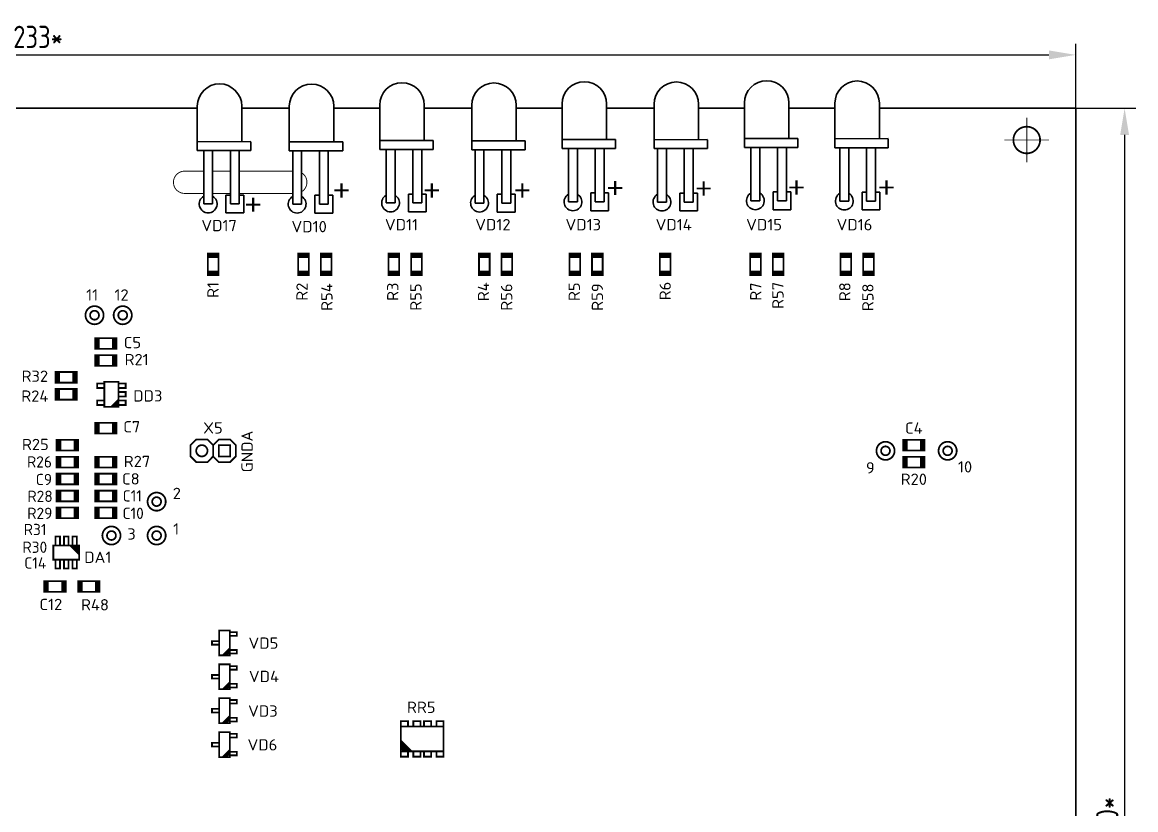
# Model space of a CAD drawing. Header units: millimetres. Extents: x 327 to 592, y -3056 to -2879.
# Drawn here: x 467.1 to 592.2, y -2967.8 to -2879.3 of the extents above; entities that cross this region are included whole.
import ezdxf
from ezdxf.enums import TextEntityAlignment as Align

# ---------------------------------------------------------------- set-up
doc = ezdxf.new("R2010")
doc.units = ezdxf.units.MM
for name, color, linetype, lineweight in [('BOARD', 173, 'Continuous', 35), ('TOP', 7, 'Continuous', 35), ('РАЗМЕРЫ', 7, 'Continuous', 25)]:
    doc.layers.add(name, color=color, linetype=linetype, lineweight=lineweight)
doc.styles.get("Standard").update_dxf_attribs({"font": 'txt.shx'})
doc.styles.add('ГОСТ 2.304', font='CS_Gost2304.shx')
doc.dimstyles.new('ЕСКД', dxfattribs={"dimscale": 0, "dimtxt": 3, "dimasz": 3, "dimexe": 1.25, "dimexo": 0, "dimtad": 1, "dimtoh": 1, "dimdec": 1, "dimrnd": 0.5, "dimtxsty": 'ГОСТ 2.304', "dimcen": 5, "dimadec": 3, "dimazin": 2, "dimtfac": 0.75, "dimtdec": 4, "dimtmove": 1, "dimatfit": 3, "dimfxl": 1, "dimtolj": 1, "dimarcsym": 0})

# ---------------------------------------------------------------- blocks, each defined once
blk = doc.blocks.new('*D27')
at = {"layer": 'Defpoints', "color": 0}
for p in [(585.5, -2883), (352.25, -2889), (585.5, -2889)]:
    blk.add_point(p, dxfattribs=at)
at = {"layer": 'РАЗМЕРЫ', "color": 0, "lineweight": -2}
for p, q in [((352.25, -2889), (352.25, -2881.75)), ((585.5, -2889), (585.5, -2881.75)), ((355.25, -2883), (582.5, -2883))]:
    blk.add_line(p, q, dxfattribs=at)
at = {"layer": 'РАЗМЕРЫ', "color": 0}
for points in [[(355.25, -2882.5), (355.25, -2883.5), (352.25, -2883)], [(582.5, -2883.5), (582.5, -2882.5), (585.5, -2883)]]:
    blk.add_solid(points, dxfattribs=at)
at = {"layer": 'РАЗМЕРЫ', "color": 0, "insert": (468.88, -2880.98), "char_height": 2.5, "attachment_point": 5, "style": 'ГОСТ 2.304'}
blk.add_mtext('\\A1;233*', dxfattribs=at)
blk = doc.blocks.new('*D29')
at = {"layer": 'Defpoints', "color": 0}
for p in [(585.5, -2889), (585.5, -3049), (591, -3049)]:
    blk.add_point(p, dxfattribs=at)
at = {"layer": 'РАЗМЕРЫ', "color": 0, "lineweight": -2}
for p, q in [((585.5, -2889), (592.25, -2889)), ((591, -2892), (591, -3046)), ((585.5, -3049), (592.25, -3049))]:
    blk.add_line(p, q, dxfattribs=at)
at = {"layer": 'РАЗМЕРЫ', "color": 0}
for points in [[(591.5, -2892), (590.5, -2892), (591, -2889)], [(590.5, -3046), (591.5, -3046), (591, -3049)]]:
    blk.add_solid(points, dxfattribs=at)
at = {"layer": 'РАЗМЕРЫ', "color": 0, "insert": (589.05, -2969), "char_height": 2.5, "attachment_point": 5, "rotation": 90, "style": 'ГОСТ 2.304'}
blk.add_mtext('\\A1;160*', dxfattribs=at)

msp = doc.modelspace()

# ---------------------------------------------------------------- linework, layer by layer
at = {"layer": 'BOARD'}
for points in [[(563.44, -2889), (585.5, -2889), (585.5, -3049), (352.25, -3049), (352.25, -2889), (486.78, -2889)], [(491.78, -2889), (497.12, -2889)], [(502.12, -2889), (507.28, -2889)], [(512.28, -2889), (517.62, -2889)], [(522.62, -2889), (527.78, -2889)], [(532.78, -2889), (538.12, -2889)], [(543.12, -2889), (548.28, -2889)], [(553.28, -2889), (558.44, -2889)]]:
    msp.add_lwpolyline(points, dxfattribs=at)
at = {"layer": 'BOARD', "const_width": 0.1}
for points in [[(485.35, -2898.57, -0.414214), (484.1, -2897.32, -0.414214), (485.35, -2896.07), (487.5, -2896.07)], [(498.5, -2896.25, -0.262406), (499.1, -2897.32, -0.262406), (498.5, -2898.39)]]:
    msp.add_lwpolyline(points, format="xyb", dxfattribs=at)
for points in [[(488.5, -2896.07), (490.5, -2896.07)], [(491.5, -2896.07), (497.5, -2896.07)], [(487.5, -2898.57), (485.35, -2898.57)], [(490.5, -2898.57), (488.5, -2898.57)], [(497.5, -2898.57), (491.5, -2898.57)]]:
    msp.add_lwpolyline(points, dxfattribs=at)
at = {"layer": 'TOP'}
for p, q in [((486.78, -2892.76), (486.78, -2888.76)), ((491.78, -2892.76), (491.78, -2888.76)), ((497.12, -2892.78), (497.12, -2888.78)), ((502.12, -2892.78), (502.12, -2888.78)), ((507.28, -2892.64), (507.28, -2888.64)), ((512.28, -2892.64), (512.28, -2888.64)), ((517.62, -2892.66), (517.62, -2888.66)), ((522.62, -2892.66), (522.62, -2888.66)), ((527.78, -2892.52), (527.78, -2888.52)), ((532.78, -2892.52), (532.78, -2888.52)), ((538.12, -2892.54), (538.12, -2888.54)), ((543.12, -2892.54), (543.12, -2888.54)), ((548.28, -2892.4), (548.28, -2888.4)), ((553.28, -2892.4), (553.28, -2888.4)), ((558.44, -2892.43), (558.44, -2888.43)), ((563.44, -2892.43), (563.44, -2888.43)), ((492.78, -2892.75), (486.78, -2892.76)), ((486.78, -2893.76), (486.78, -2892.76)), ((492.78, -2893.76), (492.78, -2892.76)), ((503.12, -2892.77), (497.12, -2892.78)), ((497.12, -2893.78), (497.12, -2892.78)), ((503.12, -2893.78), (503.12, -2892.78)), ((513.28, -2892.63), (507.28, -2892.64)), ((507.28, -2893.64), (507.28, -2892.64)), ((513.28, -2893.64), (513.28, -2892.64)), ((523.62, -2892.65), (517.62, -2892.66)), ((517.62, -2893.66), (517.62, -2892.66)), ((523.62, -2893.66), (523.62, -2892.66)), ((533.78, -2892.51), (527.78, -2892.52)), ((527.78, -2893.52), (527.78, -2892.52)), ((533.78, -2893.52), (533.78, -2892.52)), ((544.12, -2892.53), (538.12, -2892.54)), ((538.12, -2893.54), (538.12, -2892.54)), ((544.12, -2893.54), (544.12, -2892.54)), ((554.28, -2892.39), (548.28, -2892.4)), ((548.28, -2893.4), (548.28, -2892.4)), ((554.28, -2893.4), (554.28, -2892.4)), ((564.44, -2892.41), (558.44, -2892.43)), ((558.44, -2893.43), (558.44, -2892.43)), ((564.44, -2893.43), (564.44, -2892.43)), ((486.78, -2893.76), (492.78, -2893.76)), ((487.5, -2893.76), (487.5, -2899.76)), ((488.5, -2899.76), (488.5, -2893.76)), ((490.5, -2893.76), (490.5, -2899.76)), ((491.5, -2899.76), (491.5, -2893.76)), ((497.12, -2893.78), (503.12, -2893.78)), ((497.5, -2893.78), (497.5, -2899.78)), ((498.5, -2899.78), (498.5, -2893.78)), ((500.5, -2893.78), (500.5, -2899.78)), ((501.5, -2899.78), (501.5, -2893.78)), ((507.28, -2893.64), (513.28, -2893.64)), ((508, -2893.64), (508, -2899.64)), ((509, -2899.64), (509, -2893.64)), ((511, -2893.64), (511, -2899.64)), ((512, -2899.64), (512, -2893.64)), ((517.62, -2893.66), (523.62, -2893.66)), ((518, -2893.66), (518, -2899.66)), ((519, -2899.66), (519, -2893.66)), ((521, -2893.66), (521, -2899.66)), ((522, -2899.66), (522, -2893.66)), ((527.78, -2893.52), (533.78, -2893.52)), ((528.5, -2893.52), (528.5, -2899.52)), ((529.5, -2899.52), (529.5, -2893.52)), ((531.5, -2893.52), (531.5, -2899.52)), ((532.5, -2899.52), (532.5, -2893.52)), ((538.12, -2893.54), (544.12, -2893.54)), ((538.5, -2893.54), (538.5, -2899.54)), ((539.5, -2899.54), (539.5, -2893.54)), ((541.5, -2893.54), (541.5, -2899.54)), ((542.5, -2899.54), (542.5, -2893.54)), ((548.28, -2893.4), (554.28, -2893.4)), ((549, -2893.4), (549, -2899.4)), ((550, -2899.4), (550, -2893.4)), ((552, -2893.4), (552, -2899.4)), ((553, -2899.4), (553, -2893.4)), ((558.44, -2893.43), (564.44, -2893.43)), ((559, -2893.43), (559, -2899.43)), ((560, -2899.43), (560, -2893.43)), ((562, -2893.43), (562, -2899.43)), ((563, -2899.43), (563, -2893.43)), ((490.5, -2898.76), (490, -2898.76)), ((490, -2898.76), (490, -2900.76)), ((492, -2898.76), (491.5, -2898.76)), ((492, -2900.76), (492, -2898.76)), ((500.5, -2898.78), (500, -2898.78)), ((500, -2898.78), (500, -2900.78)), ((502, -2898.78), (501.5, -2898.78)), ((502, -2900.78), (502, -2898.78)), ((511, -2898.64), (510.5, -2898.64)), ((510.5, -2898.64), (510.5, -2900.64)), ((512.5, -2898.64), (512, -2898.64)), ((512.5, -2900.64), (512.5, -2898.64)), ((521, -2898.66), (520.5, -2898.66)), ((520.5, -2898.66), (520.5, -2900.66)), ((522.5, -2898.66), (522, -2898.66)), ((522.5, -2900.66), (522.5, -2898.66)), ((528.5, -2899.52), (529.5, -2899.52)), ((531.5, -2898.52), (531, -2898.52)), ((531, -2898.52), (531, -2900.52)), ((531.5, -2899.52), (532.5, -2899.52)), ((533, -2898.52), (532.5, -2898.52)), ((533, -2900.52), (533, -2898.52)), ((541.5, -2898.54), (541, -2898.54)), ((541, -2898.54), (541, -2900.54)), ((543, -2898.54), (542.5, -2898.54)), ((543, -2900.54), (543, -2898.54)), ((549, -2899.4), (550, -2899.4)), ((552, -2898.4), (551.5, -2898.4)), ((551.5, -2898.4), (551.5, -2900.4)), ((552, -2899.4), (553, -2899.4)), ((553.5, -2898.4), (553, -2898.4)), ((553.5, -2900.4), (553.5, -2898.4)), ((559, -2899.43), (560, -2899.43)), ((562, -2898.43), (561.5, -2898.43)), ((561.5, -2898.43), (561.5, -2900.43)), ((562, -2899.43), (563, -2899.43)), ((563.5, -2898.43), (563, -2898.43)), ((563.5, -2900.43), (563.5, -2898.43)), ((487.5, -2899.76), (488.5, -2899.76)), ((490, -2900.76), (492, -2900.76)), ((490.5, -2899.76), (491.5, -2899.76)), ((497.5, -2899.78), (498.5, -2899.78)), ((500, -2900.78), (502, -2900.78)), ((500.5, -2899.78), (501.5, -2899.78)), ((508, -2899.64), (509, -2899.64)), ((510.5, -2900.64), (512.5, -2900.64)), ((511, -2899.64), (512, -2899.64)), ((518, -2899.66), (519, -2899.66)), ((520.5, -2900.66), (522.5, -2900.66)), ((521, -2899.66), (522, -2899.66)), ((531, -2900.52), (533, -2900.52)), ((538.5, -2899.54), (539.5, -2899.54)), ((541, -2900.54), (543, -2900.54)), ((541.5, -2899.54), (542.5, -2899.54)), ((551.5, -2900.4), (553.5, -2900.4)), ((561.5, -2900.43), (563.5, -2900.43))]:
    msp.add_line(p, q, dxfattribs=at)
for points, const_width in [([(580, -2895.07), (580, -2890.07)], 0.1), ([(577.5, -2892.57), (582.5, -2892.57)], 0.1), ([(554.13, -2897.11), (554.13, -2898.71)], 0.25), ([(564.24, -2897.11), (564.24, -2898.71)], 0.25), ([(502.19, -2898.23), (503.79, -2898.23)], 0.2), ([(502.99, -2897.43), (502.99, -2899.03)], 0.25), ([(512.35, -2898.23), (513.95, -2898.23)], 0.2), ([(513.15, -2897.43), (513.15, -2899.03)], 0.25), ([(522.51, -2898.23), (524.11, -2898.23)], 0.2), ([(523.31, -2897.43), (523.31, -2899.03)], 0.25), ([(532.94, -2897.96), (534.54, -2897.96)], 0.2), ([(533.74, -2897.16), (533.74, -2898.76)], 0.25), ([(542.89, -2898.01), (544.49, -2898.01)], 0.2), ([(543.69, -2897.21), (543.69, -2898.81)], 0.25), ([(553.33, -2897.91), (554.93, -2897.91)], 0.2), ([(563.44, -2897.91), (565.04, -2897.91)], 0.2), ([(493.07, -2899.03), (493.07, -2900.63)], 0.25), ([(492.27, -2899.83), (493.87, -2899.83)], 0.2), ([(489.16, -2905.34), (487.96, -2905.34), (487.96, -2907.74), (489.16, -2907.74), (489.16, -2905.34)], 0.2), ([(487.96, -2905.54), (489.16, -2905.54)], 0.2), ([(487.96, -2905.74), (489.16, -2905.74)], 0.2), ([(499.32, -2905.34), (498.12, -2905.34), (498.12, -2907.74), (499.32, -2907.74), (499.32, -2905.34)], 0.2), ([(498.12, -2905.54), (499.32, -2905.54)], 0.2), ([(498.12, -2905.74), (499.32, -2905.74)], 0.2), ([(501.86, -2905.34), (500.66, -2905.34), (500.66, -2907.74), (501.86, -2907.74), (501.86, -2905.34)], 0.2), ([(500.66, -2905.54), (501.86, -2905.54)], 0.2), ([(500.66, -2905.74), (501.86, -2905.74)], 0.2), ([(509.48, -2905.34), (508.28, -2905.34), (508.28, -2907.74), (509.48, -2907.74), (509.48, -2905.34)], 0.2), ([(508.28, -2905.54), (509.48, -2905.54)], 0.2), ([(508.28, -2905.74), (509.48, -2905.74)], 0.2), ([(512.02, -2905.34), (510.82, -2905.34), (510.82, -2907.74), (512.02, -2907.74), (512.02, -2905.34)], 0.2), ([(510.82, -2905.54), (512.02, -2905.54)], 0.2), ([(510.82, -2905.74), (512.02, -2905.74)], 0.2), ([(519.64, -2905.34), (518.44, -2905.34), (518.44, -2907.74), (519.64, -2907.74), (519.64, -2905.34)], 0.2), ([(518.44, -2905.54), (519.64, -2905.54)], 0.2), ([(518.44, -2905.74), (519.64, -2905.74)], 0.2), ([(522.18, -2905.34), (520.98, -2905.34), (520.98, -2907.74), (522.18, -2907.74), (522.18, -2905.34)], 0.2), ([(520.98, -2905.54), (522.18, -2905.54)], 0.2), ([(520.98, -2905.74), (522.18, -2905.74)], 0.2), ([(529.8, -2905.34), (528.6, -2905.34), (528.6, -2907.74), (529.8, -2907.74), (529.8, -2905.34)], 0.2), ([(528.6, -2905.54), (529.8, -2905.54)], 0.2), ([(528.6, -2905.74), (529.8, -2905.74)], 0.2), ([(532.34, -2905.34), (531.14, -2905.34), (531.14, -2907.74), (532.34, -2907.74), (532.34, -2905.34)], 0.2), ([(531.14, -2905.54), (532.34, -2905.54)], 0.2), ([(531.14, -2905.74), (532.34, -2905.74)], 0.2), ([(539.96, -2905.34), (538.76, -2905.34), (538.76, -2907.74), (539.96, -2907.74), (539.96, -2905.34)], 0.2), ([(538.76, -2905.54), (539.96, -2905.54)], 0.2), ([(538.76, -2905.74), (539.96, -2905.74)], 0.2), ([(550.12, -2905.34), (548.92, -2905.34), (548.92, -2907.74), (550.12, -2907.74), (550.12, -2905.34)], 0.2), ([(548.92, -2905.54), (550.12, -2905.54)], 0.2), ([(548.92, -2905.74), (550.12, -2905.74)], 0.2), ([(552.66, -2905.34), (551.46, -2905.34), (551.46, -2907.74), (552.66, -2907.74), (552.66, -2905.34)], 0.2), ([(551.46, -2905.54), (552.66, -2905.54)], 0.2), ([(551.46, -2905.74), (552.66, -2905.74)], 0.2), ([(560.28, -2905.34), (559.08, -2905.34), (559.08, -2907.74), (560.28, -2907.74), (560.28, -2905.34)], 0.2), ([(559.08, -2905.54), (560.28, -2905.54)], 0.2), ([(559.08, -2905.74), (560.28, -2905.74)], 0.2), ([(562.82, -2905.34), (561.62, -2905.34), (561.62, -2907.74), (562.82, -2907.74), (562.82, -2905.34)], 0.2), ([(561.62, -2905.54), (562.82, -2905.54)], 0.2), ([(561.62, -2905.74), (562.82, -2905.74)], 0.2), ([(487.96, -2907.34), (489.16, -2907.34)], 0.2), ([(487.96, -2907.54), (489.16, -2907.54)], 0.2), ([(498.12, -2907.34), (499.32, -2907.34)], 0.2), ([(498.12, -2907.54), (499.32, -2907.54)], 0.2), ([(500.66, -2907.34), (501.86, -2907.34)], 0.2), ([(500.66, -2907.54), (501.86, -2907.54)], 0.2), ([(508.28, -2907.34), (509.48, -2907.34)], 0.2), ([(508.28, -2907.54), (509.48, -2907.54)], 0.2), ([(510.82, -2907.34), (512.02, -2907.34)], 0.2), ([(510.82, -2907.54), (512.02, -2907.54)], 0.2), ([(518.44, -2907.34), (519.64, -2907.34)], 0.2), ([(518.44, -2907.54), (519.64, -2907.54)], 0.2), ([(520.98, -2907.34), (522.18, -2907.34)], 0.2), ([(520.98, -2907.54), (522.18, -2907.54)], 0.2), ([(528.6, -2907.34), (529.8, -2907.34)], 0.2), ([(528.6, -2907.54), (529.8, -2907.54)], 0.2), ([(531.14, -2907.34), (532.34, -2907.34)], 0.2), ([(531.14, -2907.54), (532.34, -2907.54)], 0.2), ([(538.76, -2907.34), (539.96, -2907.34)], 0.2), ([(538.76, -2907.54), (539.96, -2907.54)], 0.2), ([(548.92, -2907.34), (550.12, -2907.34)], 0.2), ([(548.92, -2907.54), (550.12, -2907.54)], 0.2), ([(551.46, -2907.34), (552.66, -2907.34)], 0.2), ([(551.46, -2907.54), (552.66, -2907.54)], 0.2), ([(559.08, -2907.34), (560.28, -2907.34)], 0.2), ([(559.08, -2907.54), (560.28, -2907.54)], 0.2), ([(561.62, -2907.34), (562.82, -2907.34)], 0.2), ([(561.62, -2907.54), (562.82, -2907.54)], 0.2), ([(475.3, -2916.03), (475.3, -2914.83), (477.7, -2914.83), (477.7, -2916.03), (475.3, -2916.03)], 0.2), ([(475.5, -2914.83), (475.5, -2916.03)], 0.2), ([(475.7, -2916.03), (475.7, -2914.83)], 0.2), ([(477.3, -2914.83), (477.3, -2916.03)], 0.2), ([(477.5, -2914.83), (477.5, -2916.03)], 0.2), ([(477.7, -2917.94), (477.7, -2916.74), (475.3, -2916.74), (475.3, -2917.94), (477.7, -2917.94)], 0.2), ([(475.5, -2916.74), (475.5, -2917.94)], 0.2), ([(475.7, -2916.74), (475.7, -2917.94)], 0.2), ([(477.3, -2916.74), (477.3, -2917.94)], 0.2), ([(477.5, -2916.74), (477.5, -2917.94)], 0.2), ([(470.85, -2918.64), (470.85, -2919.84), (473.25, -2919.84), (473.25, -2918.64), (470.85, -2918.64)], 0.2), ([(471.05, -2919.84), (471.05, -2918.64)], 0.2), ([(471.25, -2919.84), (471.25, -2918.64)], 0.2), ([(472.85, -2919.84), (472.85, -2918.64)], 0.2), ([(473.05, -2919.84), (473.05, -2918.64)], 0.2), ([(470.85, -2920.55), (470.85, -2921.75), (473.25, -2921.75), (473.25, -2920.55), (470.85, -2920.55)], 0.2), ([(471.05, -2921.75), (471.05, -2920.55)], 0.2), ([(471.25, -2921.75), (471.25, -2920.55)], 0.2), ([(472.85, -2921.75), (472.85, -2920.55)], 0.2), ([(473.05, -2921.75), (473.05, -2920.55)], 0.2), ([(476.33, -2920.44), (475.53, -2920.44), (475.53, -2919.94), (476.33, -2919.94)], 0.2), ([(476.33, -2922.55), (476.33, -2919.75), (477.93, -2919.75), (477.93, -2922.55), (476.33, -2922.55)], 0.2), ([(477.93, -2920.44), (478.73, -2920.44), (478.73, -2919.94), (477.93, -2919.94)], 0.2), ([(477.93, -2921.39), (478.73, -2921.39), (478.73, -2920.89), (477.93, -2920.89)], 0.2), ([(476.33, -2922.35), (475.53, -2922.35), (475.53, -2921.85), (476.33, -2921.85)], 0.2), ([(477.13, -2922.55), (477.93, -2921.75)], 0.2), ([(477.33, -2922.55), (477.93, -2921.95)], 0.2), ([(477.53, -2922.55), (477.93, -2922.15)], 0.2), ([(477.73, -2922.55), (477.93, -2922.35), (478.73, -2922.35), (478.73, -2921.85), (477.93, -2921.85)], 0.2), ([(475.3, -2925.56), (475.3, -2924.36), (477.7, -2924.36), (477.7, -2925.56), (475.3, -2925.56)], 0.2), ([(475.5, -2924.36), (475.5, -2925.56)], 0.2), ([(475.7, -2925.56), (475.7, -2924.36)], 0.2), ([(477.3, -2924.36), (477.3, -2925.56)], 0.2), ([(477.5, -2924.36), (477.5, -2925.56)], 0.2), ([(473.38, -2927.46), (473.38, -2926.26), (470.98, -2926.26), (470.98, -2927.46), (473.38, -2927.46)], 0.2), ([(471.18, -2926.26), (471.18, -2927.46)], 0.2), ([(471.38, -2926.26), (471.38, -2927.46)], 0.2), ([(472.98, -2926.26), (472.98, -2927.46)], 0.2), ([(473.18, -2926.26), (473.18, -2927.46)], 0.2), ([(489.2, -2926.23), (488.56, -2926.86), (487.93, -2926.23), (486.66, -2926.23), (486.02, -2926.86), (486.02, -2928.13), (486.66, -2928.77), (487.93, -2928.77), (488.56, -2928.13), (489.2, -2928.77), (490.47, -2928.77), (491.1, -2928.13), (491.1, -2926.86), (490.47, -2926.23), (489.2, -2926.23)], 0.2), ([(488.56, -2928.13), (488.56, -2926.86)], 0.2), ([(490.47, -2928.13), (489.2, -2928.13), (489.2, -2926.86), (490.47, -2926.86), (490.47, -2928.13)], 0.2), ([(566.1, -2927.46), (566.1, -2926.26), (568.5, -2926.26), (568.5, -2927.46), (566.1, -2927.46)], 0.2), ([(566.3, -2926.26), (566.3, -2927.46)], 0.2), ([(566.5, -2927.46), (566.5, -2926.26)], 0.2), ([(568.1, -2926.26), (568.1, -2927.46)], 0.2), ([(568.3, -2926.26), (568.3, -2927.46)], 0.2), ([(470.98, -2928.17), (470.98, -2929.37), (473.38, -2929.37), (473.38, -2928.17), (470.98, -2928.17)], 0.2), ([(471.18, -2929.37), (471.18, -2928.17)], 0.2), ([(471.38, -2929.37), (471.38, -2928.17)], 0.2), ([(472.98, -2929.37), (472.98, -2928.17)], 0.2), ([(473.18, -2929.37), (473.18, -2928.17)], 0.2), ([(477.7, -2929.37), (477.7, -2928.17), (475.3, -2928.17), (475.3, -2929.37), (477.7, -2929.37)], 0.2), ([(475.5, -2928.17), (475.5, -2929.37)], 0.2), ([(475.7, -2928.17), (475.7, -2929.37)], 0.2), ([(477.3, -2928.17), (477.3, -2929.37)], 0.2), ([(477.5, -2928.17), (477.5, -2929.37)], 0.2), ([(568.5, -2929.37), (568.5, -2928.17), (566.1, -2928.17), (566.1, -2929.37), (568.5, -2929.37)], 0.2), ([(566.3, -2928.17), (566.3, -2929.37)], 0.2), ([(566.5, -2928.17), (566.5, -2929.37)], 0.2), ([(568.1, -2928.17), (568.1, -2929.37)], 0.2), ([(568.3, -2928.17), (568.3, -2929.37)], 0.2), ([(470.98, -2930.07), (473.38, -2930.07), (473.38, -2931.27), (470.98, -2931.27), (470.98, -2930.07), (471.18, -2930.07), (471.18, -2931.27), (471.38, -2931.27), (471.38, -2930.07)], 0.2), ([(473.38, -2930.07), (473.38, -2931.27), (472.98, -2931.27), (472.98, -2930.07), (473.18, -2930.07), (473.18, -2931.27)], 0.2), ([(475.3, -2931.27), (475.3, -2930.07), (477.7, -2930.07), (477.7, -2931.27), (475.3, -2931.27)], 0.2), ([(475.5, -2930.07), (475.5, -2931.27)], 0.2), ([(475.7, -2931.27), (475.7, -2930.07)], 0.2), ([(477.3, -2930.07), (477.3, -2931.27)], 0.2), ([(477.5, -2930.07), (477.5, -2931.27)], 0.2), ([(473.38, -2933.18), (473.38, -2931.98), (470.98, -2931.98), (470.98, -2933.18), (473.38, -2933.18)], 0.2), ([(471.18, -2931.98), (471.18, -2933.18)], 0.2), ([(471.38, -2931.98), (471.38, -2933.18)], 0.2), ([(472.98, -2931.98), (472.98, -2933.18)], 0.2), ([(473.18, -2931.98), (473.18, -2933.18)], 0.2), ([(475.3, -2933.18), (475.3, -2931.98), (477.7, -2931.98), (477.7, -2933.18), (475.3, -2933.18)], 0.2), ([(475.5, -2931.98), (475.5, -2933.18)], 0.2), ([(475.7, -2933.18), (475.7, -2931.98)], 0.2), ([(477.3, -2931.98), (477.3, -2933.18)], 0.2), ([(477.5, -2931.98), (477.5, -2933.18)], 0.2), ([(473.38, -2935.08), (473.38, -2933.88), (470.98, -2933.88), (470.98, -2935.08), (473.38, -2935.08)], 0.2), ([(471.18, -2933.88), (471.18, -2935.08)], 0.2), ([(471.38, -2933.88), (471.38, -2935.08)], 0.2), ([(472.98, -2933.88), (472.98, -2935.08)], 0.2), ([(473.18, -2933.88), (473.18, -2935.08)], 0.2), ([(477.7, -2933.88), (477.7, -2935.08), (475.3, -2935.08), (475.3, -2933.88), (477.7, -2933.88)], 0.2), ([(475.5, -2935.08), (475.5, -2933.88)], 0.2), ([(475.7, -2935.08), (475.7, -2933.88)], 0.2), ([(477.3, -2933.88), (477.3, -2935.08)], 0.2), ([(477.5, -2935.08), (477.5, -2933.88)], 0.2), ([(470.85, -2937.13), (471.35, -2937.13), (471.35, -2938.13), (470.85, -2938.13), (470.85, -2937.13)], 0.2), ([(471.8, -2937.13), (472.3, -2937.13), (472.3, -2938.13), (471.8, -2938.13), (471.8, -2937.13)], 0.2), ([(472.75, -2937.13), (473.25, -2937.13), (473.25, -2938.13), (472.75, -2938.13), (472.75, -2937.13)], 0.2), ([(470.6, -2938.13), (473.5, -2938.13), (473.5, -2939.73), (470.6, -2939.73), (470.6, -2938.13)], 0.2), ([(473.5, -2939.13), (472.5, -2938.13)], 0.2), ([(473.5, -2938.93), (472.7, -2938.13)], 0.2), ([(473.5, -2938.73), (472.9, -2938.13)], 0.2), ([(473.5, -2938.53), (473.1, -2938.13)], 0.2), ([(473.5, -2938.33), (473.3, -2938.13)], 0.2), ([(470.85, -2939.73), (471.35, -2939.73), (471.35, -2940.73), (470.85, -2940.73), (470.85, -2939.73)], 0.2), ([(471.8, -2939.73), (472.3, -2939.73), (472.3, -2940.73), (471.8, -2940.73), (471.8, -2939.73)], 0.2), ([(472.75, -2939.73), (473.25, -2939.73), (473.25, -2940.73), (472.75, -2940.73), (472.75, -2939.73)], 0.2), ([(469.58, -2943.34), (469.58, -2942.14), (471.98, -2942.14), (471.98, -2943.34), (469.58, -2943.34)], 0.2), ([(469.78, -2942.14), (469.78, -2943.34)], 0.2), ([(469.98, -2943.34), (469.98, -2942.14)], 0.2), ([(471.58, -2942.14), (471.58, -2943.34)], 0.2), ([(471.78, -2942.14), (471.78, -2943.34)], 0.2), ([(473.39, -2942.14), (473.39, -2943.34), (475.79, -2943.34), (475.79, -2942.14), (473.39, -2942.14)], 0.2), ([(473.59, -2943.34), (473.59, -2942.14)], 0.2), ([(473.79, -2943.34), (473.79, -2942.14)], 0.2), ([(475.39, -2943.34), (475.39, -2942.14)], 0.2), ([(475.59, -2943.34), (475.59, -2942.14)], 0.2), ([(489.23, -2947.69), (489.23, -2948.89), (488.43, -2948.89), (488.43, -2949.29), (489.23, -2949.29), (489.23, -2950.49), (490.43, -2950.49), (490.43, -2947.69), (489.23, -2947.69)], 0.2), ([(490.43, -2948.29), (491.23, -2948.29), (491.23, -2947.89), (490.43, -2947.89)], 0.2), ([(489.23, -2949.29), (489.23, -2948.89)], 0.2), ([(490.43, -2949.69), (489.63, -2950.49)], 0.2), ([(489.83, -2950.49), (490.43, -2949.89), (491.23, -2949.89), (491.23, -2950.29), (490.43, -2950.29)], 0.2), ([(490.43, -2950.09), (490.03, -2950.49)], 0.2), ([(489.23, -2951.5), (489.23, -2952.7), (488.43, -2952.7), (488.43, -2953.1), (489.23, -2953.1), (489.23, -2954.3), (490.43, -2954.3), (490.43, -2951.5), (489.23, -2951.5)], 0.2), ([(490.43, -2952.1), (491.23, -2952.1), (491.23, -2951.7), (490.43, -2951.7)], 0.2), ([(489.23, -2953.1), (489.23, -2952.7)], 0.2), ([(490.43, -2953.5), (489.63, -2954.3)], 0.2), ([(489.83, -2954.3), (490.43, -2953.7), (491.23, -2953.7), (491.23, -2954.1), (490.43, -2954.1)], 0.2), ([(490.43, -2953.9), (490.03, -2954.3)], 0.2), ([(489.23, -2955.31), (489.23, -2956.51), (488.43, -2956.51), (488.43, -2956.91), (489.23, -2956.91), (489.23, -2958.11), (490.43, -2958.11), (490.43, -2955.31), (489.23, -2955.31)], 0.2), ([(490.43, -2955.91), (491.23, -2955.91), (491.23, -2955.51), (490.43, -2955.51)], 0.2), ([(489.23, -2956.91), (489.23, -2956.51)], 0.2), ([(490.43, -2957.31), (489.63, -2958.11)], 0.2), ([(489.83, -2958.11), (490.43, -2957.51), (491.23, -2957.51), (491.23, -2957.91), (490.43, -2957.91)], 0.2), ([(490.43, -2957.71), (490.03, -2958.11)], 0.2), ([(509.66, -2958.48), (509.66, -2957.88), (510.46, -2957.88), (510.46, -2958.48)], 0.2), ([(511.06, -2958.48), (511.06, -2957.88), (511.86, -2957.88), (511.86, -2958.48)], 0.2), ([(512.26, -2958.48), (512.26, -2957.88), (513.06, -2957.88), (513.06, -2958.48)], 0.2), ([(513.66, -2958.48), (513.66, -2957.88), (514.46, -2957.88), (514.46, -2958.48)], 0.2), ([(489.23, -2959.12), (489.23, -2960.32), (488.43, -2960.32), (488.43, -2960.72), (489.23, -2960.72), (489.23, -2961.92), (490.43, -2961.92), (490.43, -2959.12), (489.23, -2959.12)], 0.2), ([(490.43, -2959.72), (491.23, -2959.72), (491.23, -2959.32), (490.43, -2959.32)], 0.2), ([(509.66, -2961.28), (509.66, -2958.48), (514.46, -2958.48), (514.46, -2961.28), (509.66, -2961.28), (509.66, -2961.88), (510.46, -2961.88), (510.46, -2961.28), (509.66, -2960.48)], 0.2), ([(489.23, -2960.72), (489.23, -2960.32)], 0.2), ([(510.86, -2961.28), (509.66, -2960.08)], 0.2), ([(510.66, -2961.28), (509.66, -2960.28)], 0.2), ([(510.26, -2961.28), (509.66, -2960.68)], 0.2), ([(510.06, -2961.28), (509.66, -2960.88)], 0.2), ([(490.43, -2961.12), (489.63, -2961.92)], 0.2), ([(489.83, -2961.92), (490.43, -2961.32), (491.23, -2961.32), (491.23, -2961.72), (490.43, -2961.72)], 0.2), ([(490.43, -2961.52), (490.03, -2961.92)], 0.2), ([(511.06, -2961.28), (511.06, -2961.88), (511.86, -2961.88), (511.86, -2961.28)], 0.2), ([(512.26, -2961.28), (512.26, -2961.88), (513.06, -2961.88), (513.06, -2961.28)], 0.2), ([(513.66, -2961.28), (513.66, -2961.88), (514.46, -2961.88), (514.46, -2961.28)], 0.2)]:
    msp.add_lwpolyline(points, dxfattribs=dict(at, const_width=const_width))
at = {"layer": 'TOP', "const_width": 0.2}
for points in [[(580, -2891.07, 1), (580, -2894.07, 1), (580, -2891.07)], [(475.23, -2911.24, 1), (475.23, -2913.28, 1), (475.23, -2911.24)], [(475.23, -2911.76, 1), (475.23, -2912.76, 1), (475.23, -2911.76)], [(478.4, -2911.24, 1), (478.4, -2913.28, 1), (478.4, -2911.24)], [(478.4, -2911.76, 1), (478.4, -2912.76, 1), (478.4, -2911.76)], [(487.29, -2926.86, 1), (487.29, -2928.13, 1), (487.29, -2926.86)], [(564.13, -2926.48, 1), (564.13, -2928.52, 1), (564.13, -2926.48)], [(564.13, -2927, 1), (564.13, -2928, 1), (564.13, -2927)], [(571.11, -2926.48, 1), (571.11, -2928.52, 1), (571.11, -2926.48)], [(571.11, -2927, 1), (571.11, -2928, 1), (571.11, -2927)], [(482.21, -2932.19, 1), (482.21, -2934.23, 1), (482.21, -2932.19)], [(482.21, -2932.71, 1), (482.21, -2933.71, 1), (482.21, -2932.71)], [(477.13, -2936, 1), (477.13, -2938.04, 1), (477.13, -2936)], [(477.13, -2936.52, 1), (477.13, -2937.52, 1), (477.13, -2936.52)], [(482.21, -2936, 1), (482.21, -2938.04, 1), (482.21, -2936)], [(482.21, -2936.52, 1), (482.21, -2937.52, 1), (482.21, -2936.52)]]:
    msp.add_lwpolyline(points, format="xyb", dxfattribs=at)
at = {"layer": 'TOP'}
for centre, radius, start, end in [((489.28, -2888.76), 2.5, 0, 180), ((499.62, -2888.78), 2.5, 0, 180), ((509.78, -2888.64), 2.5, 0, 180), ((520.12, -2888.66), 2.5, 0, 180), ((530.28, -2888.52), 2.5, 0, 180), ((540.62, -2888.54), 2.5, 0, 180), ((550.78, -2888.4), 2.5, 0, 180), ((560.94, -2888.43), 2.5, 0, 180), ((488, -2899.76), 1, 120, 60), ((498, -2899.78), 1, 120, 60), ((508.5, -2899.64), 1, 120, 60), ((518.5, -2899.66), 1, 120, 60), ((529, -2899.52), 1, 120, 60), ((539, -2899.54), 1, 120, 60), ((549.5, -2899.4), 1, 120, 60), ((559.5, -2899.43), 1, 120, 60)]:
    msp.add_arc(centre, radius, start, end, dxfattribs=at)

# ---------------------------------------------------------------- texts
for s, width, p in [('VD17', 1.019685, (489.23, -2902.82)), ('VD10', 1.019685, (499.35, -2902.94)), ('VD11', 1.019685, (509.73, -2902.72)), ('VD12', 1.019685, (520, -2902.72)), ('VD13', 1.019685, (530.16, -2902.72)), ('VD14', 1.019685, (540.32, -2902.72)), ('VD15', 1.019685, (550.48, -2902.72)), ('VD16', 1.019685, (560.64, -2902.72)), ('C5', 1.019685, (479.49, -2915.97)), ('R21', 1.019685, (479.96, -2917.88)), ('R32', 1.019685, (468.52, -2919.75)), ('R24', 1.019685, (468.52, -2921.98)), ('DD3', 1.019685, (481.22, -2921.96)), ('C7', 1.019685, (479.41, -2925.43)), ('X5', 1.019685, (488.54, -2925.56)), ('C4', 1.019685, (567.31, -2925.58)), ('R25', 1.019685, (468.58, -2927.42)), ('R26', 0.95, (469.04, -2929.38)), ('R27', 1.019685, (480, -2929.33)), ('C9', 0.95, (469.54, -2931.36)), ('C8', 1.019685, (479.31, -2931.29)), ('R20', 1.019685, (567.31, -2931.33)), ('R28', 0.95, (469.11, -2933.25)), ('C11', 0.95, (479.47, -2933.2)), ('R29', 0.95, (469.08, -2935.16)), ('C10', 0.95, (479.57, -2935.16)), ('R31', 0.95, (468.55, -2936.98)), ('R30', 0.95, (468.52, -2938.97)), ('C14', 0.95, (468.57, -2940.74)), ('DA1', 1.019685, (475.6, -2940.1)), ('C12', 1.019685, (470.32, -2945.4)), ('R48', 1.019685, (475.28, -2945.44)), ('VD5', 1.019685, (494.21, -2949.75)), ('VD4', 1.019685, (494.27, -2953.49)), ('RR5', 1.019685, (511.95, -2956.96)), ('VD3', 1.019685, (494.15, -2957.38)), ('VD6', 1.019685, (494.1, -2961.18))]:
    msp.add_text(s, height=1.27, dxfattribs=dict(at, width=width)).set_placement(p, align=Align.CENTER)
at = {"layer": 'TOP', "width": 1.019685}
for s, p in [('11', (474.29, -2910.62)), ('12', (477.47, -2910.62)), ('9', (561.92, -2930.05)), ('10', (572.27, -2929.94)), ('2', (484.02, -2932.92)), ('1', (484.07, -2936.92)), ('3', (478.91, -2937.48))]:
    msp.add_text(s, height=1.27, dxfattribs=at).set_placement(p)
for s, p in [('R1', (489.18, -2909.42)), ('R2', (499.18, -2909.62)), ('R54', (501.98, -2910.22)), ('R3', (509.38, -2909.62)), ('R55', (511.98, -2910.22)), ('R4', (519.58, -2909.62)), ('R56', (522.18, -2910.22)), ('R5', (529.78, -2909.62)), ('R59', (532.38, -2910.22)), ('R6', (540, -2909.54)), ('R7', (550.18, -2909.6)), ('R57', (552.67, -2910.03)), ('R8', (560.19, -2909.62)), ('R58', (562.78, -2910.25))]:
    msp.add_text(s, height=1.27, rotation=90, dxfattribs=at).set_placement(p, align=Align.CENTER)
msp.add_text('GNDA', height=1.27, rotation=90, dxfattribs=at).set_placement((493.01, -2929.92))

# ---------------------------------------------------------------- dimensions: what is measured, and where the dimension line sits
at = {"layer": 'РАЗМЕРЫ'}
dim = msp.add_linear_dim(base=(585.50271665, -2883), p1=(352.25271665, -2889), p2=(585.50271665, -2889), text='<>*', dimstyle='ЕСКД', override={"dimscale": 1, "dimtxt": 2.5, "dimasz": 3, "dimlfac": 1, "dimtxsty": 'ГОСТ 2.304', "dimsah": 1, "dimtolj": 1}, dxfattribs=at)
dim.commit()
dim.dimension.update_dxf_attribs({"geometry": '*D27', "text_midpoint": (468.87771665, -2880.97639752)})
dim = msp.add_linear_dim(base=(591, -3049), p1=(585.5, -2889), p2=(585.5, -3049), angle=90, text='<>*', dimstyle='ЕСКД', override={"dimscale": 1, "dimtxt": 2.5, "dimasz": 3, "dimlfac": 1, "dimtxsty": 'ГОСТ 2.304', "dimsah": 1, "dimtolj": 1}, dxfattribs=at)
dim.commit()
dim.dimension.update_dxf_attribs({"geometry": '*D29', "text_midpoint": (589.05, -2969)})

doc.saveas('drawing.dxf')
